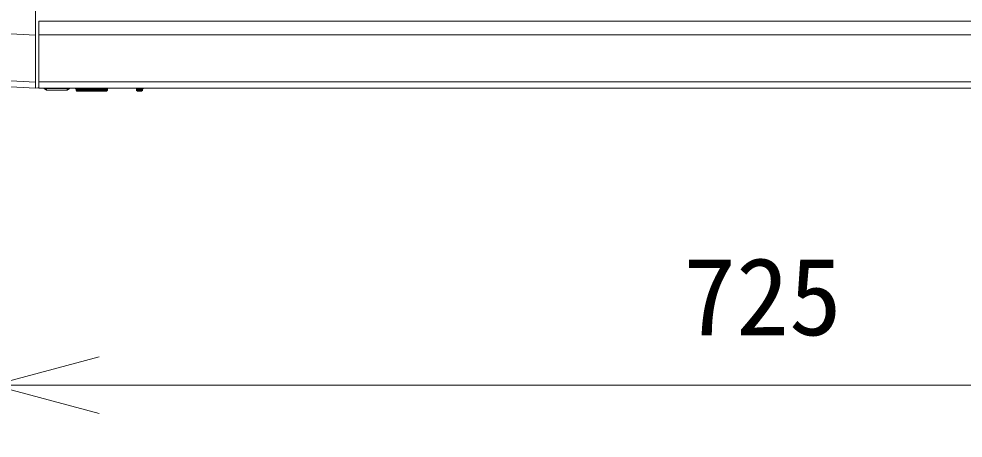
# Model space of a CAD drawing. Units: millimetres, scale not verified. Extents: x -62 to 63, y -56 to 57.
# Drawn here: x 13.86 to 36.1, y 12.73 to 22.61 of the extents above; entities that cross this region are included whole.
import ezdxf
from ezdxf.enums import TextEntityAlignment as Align

# ---------------------------------------------------------------- set-up
doc = ezdxf.new("R2010")
doc.units = ezdxf.units.MM
doc.header["$LTSCALE"] = 0.125
for name, color, linetype, lineweight in [('0-0_0', 7, 'Continuous', 20), ('0-4_SUNPO', 3, 'Continuous', 18), ('0-5_GAIKEI', 8, 'Continuous', 18)]:
    doc.layers.add(name, color=color, linetype=linetype, lineweight=lineweight)
doc.styles.add('ＭＳ ゴシック', font='')
doc.styles.get('ＭＳ ゴシック').set_extended_font_data('MS Gothic')

# ---------------------------------------------------------------- blocks, each defined once
blk = doc.blocks.new('_Open30')
at = {"layer": '0-0_0'}
blk.add_line((0, 0), (-1, 0), dxfattribs=at)
blk.add_lwpolyline([(-1, 0.26795), (0, 0), (-1, -0.26795)], dxfattribs=at)
blk = doc.blocks.new('D4')
at = {"layer": '0-4_SUNPO'}
blk.add_line((111.4906, 75.4782), (80.2406, 75.4782), dxfattribs=at)
at = {"layer": '0-4_SUNPO', "xscale": 2.5, "yscale": 2.5, "rotation": 180}
blk.add_blockref('_Open30', (77.7406, 75.4782), dxfattribs=at)
at = {"layer": '0-4_SUNPO', "color": 7, "style": 'ＭＳ ゴシック'}
blk.add_text('725', height=1.833, dxfattribs=at).set_placement((93.9906, 76.1032), align=Align.BOTTOM_LEFT)
blk = doc.blocks.new('D5')
at = {"layer": '0-4_SUNPO'}
for p, q in [((76.9906, 82.0405), (76.9906, 74.2282)), ((77.7406, 80.6227), (77.7406, 74.2282)), ((74.4906, 75.4782), (66.5739, 75.4782)), ((77.7406, 75.4782), (76.9906, 75.4782)), ((80.2406, 75.4782), (82.7406, 75.4782))]:
    blk.add_line(p, q, dxfattribs=at)
at = {"layer": '0-4_SUNPO', "xscale": 2.5, "yscale": 2.5}
blk.add_blockref('_Open30', (76.9906, 75.4782), dxfattribs=at)
at = {"layer": '0-4_SUNPO', "xscale": 2.5, "yscale": 2.5, "rotation": 180}
blk.add_blockref('_Open30', (77.7406, 75.4782), dxfattribs=at)
at = {"layer": '0-4_SUNPO', "color": 7, "style": 'ＭＳ ゴシック'}
blk.add_text('15', height=1.833, dxfattribs=at).set_placement((68.0323, 76.1032), align=Align.BOTTOM_LEFT)

msp = doc.modelspace()

# ---------------------------------------------------------------- linework, layer by layer
at = {"layer": '0-5_GAIKEI', "color": 1}
for p, q in [((14.2459, 20.9783), (14.2459, 34.4789)), ((14.324, 20.9786), (14.324, 22.5561)), ((49.4997, 22.5561), (14.324, 22.5561)), ((13.3395, 22.2769), (14.2459, 22.2317)), ((49.3818, 22.2318), (14.324, 22.2318)), ((13.3395, 21.169), (14.2459, 21.1238)), ((14.324, 21.1241), (49.3261, 21.1241)), ((14.4525, 20.9671), (14.4416, 20.9786)), ((15.0457, 20.9671), (14.4525, 20.9671)), ((14.4525, 20.9671), (14.5084, 20.934)), ((14.5084, 20.9788), (14.5084, 20.934)), ((14.9898, 20.934), (14.5084, 20.934)), ((14.9898, 20.9788), (14.9898, 20.934)), ((15.0457, 20.9671), (14.9898, 20.934)), ((15.0457, 20.9671), (15.0566, 20.9786)), ((15.191, 20.9788), (15.191, 20.9675)), ((15.191, 20.9675), (15.2023, 20.9564)), ((15.2023, 20.9562), (15.9409, 20.9562)), ((15.2023, 20.9562), (15.2023, 20.934)), ((15.9409, 20.934), (15.2023, 20.934)), ((15.2023, 20.934), (15.2249, 20.9114)), ((15.2249, 20.9114), (15.9184, 20.9114)), ((15.2693, 20.9788), (15.2693, 20.9114)), ((15.8736, 20.9788), (15.8736, 20.9114)), ((15.9409, 20.934), (15.9184, 20.9114)), ((15.9522, 20.9675), (15.9409, 20.9564)), ((15.9409, 20.9562), (15.9409, 20.934)), ((15.9522, 20.9788), (15.9522, 20.9675)), ((16.7687, 20.934), (16.6233, 20.934)), ((16.7688, 20.9562), (16.6235, 20.9562)), ((16.6467, 20.9112), (16.7463, 20.9116)), ((16.7688, 20.9227), (16.7463, 20.9116))]:
    msp.add_line(p, q, dxfattribs=at)
at = {"layer": '0-5_GAIKEI', "color": 7}
for p, q in [((13.345, 21.0232), (14.2459, 20.9783)), ((49.3157, 20.9786), (14.324, 20.9786))]:
    msp.add_line(p, q, dxfattribs=at)
at = {"layer": '0-5_GAIKEI', "color": 1}
for points in [[(14.324, 20.9786), (14.3128, 20.9897), (14.3018, 20.9896), (14.2459, 20.9783)], [(16.6119, 20.9786), (16.6233, 20.967), (16.6233, 20.9227), (16.6467, 20.9112)], [(16.7911, 20.9786), (16.7688, 20.9562), (16.7688, 20.9227)]]:
    msp.add_lwpolyline(points, dxfattribs=at)

# ---------------------------------------------------------------- block references
at = {"layer": '0-4_SUNPO'}
for name in ['D5', 'D4']:
    msp.add_blockref(name, (-64.4907, -61.4996), dxfattribs=at)

doc.saveas('drawing.dxf')
